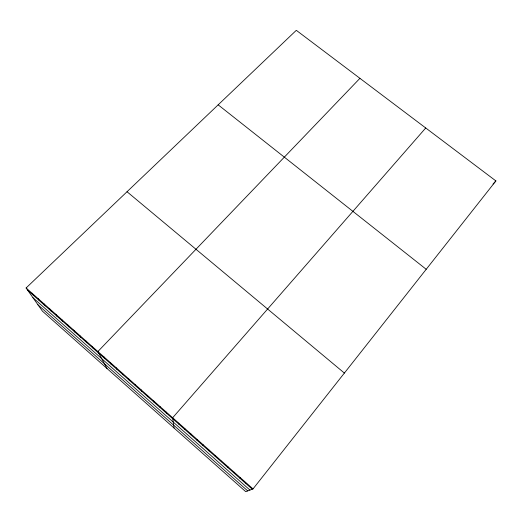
<?xml version="1.0" encoding="UTF-8"?>
<svg xmlns="http://www.w3.org/2000/svg" width="522" height="522" viewBox="0 0 522 522"><rect width="100%" height="100%" fill="white"/><g stroke="black" fill="none" stroke-linecap="round" stroke-linejoin="round"><path stroke-width="0.78" d="M190.843 434.8L190.895 433.899M196.892 440.157L197.016 439.315M202.96 445.534L203.156 444.751M209.054 450.93L209.315 450.205M215.162 456.339L215.501 455.68M221.295 461.774L221.7 461.167M253.02 488.905L495.9 180.925L296.307 30.322L26.1 287.974L42.419 311.151L245.738 491.678L253.02 488.905L26.1 287.974M425.724 127.975L172.658 417.75L174.041 428.02M227.448 467.216L227.925 466.681M493.016 184.031L495.9 180.925M359.932 78.326L97.888 351.541L107.03 368.519M233.615 472.684L234.163 472.208M239.807 478.172L240.427 477.754M246.025 483.672L246.717 483.32M218.157 104.837L426.206 269.293M127.029 191.737L344.37 373.067M27.803 290.395L252.257 489.192M32.945 297.697L249.953 490.073M37.904 304.737L247.748 490.915M31.973 293.175L33.617 295.543M37.865 298.395L39.45 300.705M43.776 303.628L45.297 305.892M49.707 308.88L51.169 311.092M55.658 314.153L57.061 316.306M61.635 319.438L62.973 321.539M67.625 324.743L68.897 326.792M73.635 330.067L74.848 332.064M79.67 335.411L80.819 337.349M85.719 340.768L86.809 342.654M91.794 346.145L92.818 347.978M104.002 356.957L104.896 358.673M110.135 362.385L110.964 364.049M116.295 367.84L117.052 369.446M122.474 373.308L123.166 374.855M128.673 378.796L129.299 380.29M134.891 384.303L135.446 385.738M141.129 389.83L141.625 391.206M147.393 395.376L147.817 396.694M153.677 400.942L154.029 402.194M159.986 406.521L160.267 407.721M166.309 412.126L166.525 413.261M178.72 423.114L178.798 424.132M184.801 428.497L184.808 429.456"/></g></svg>
